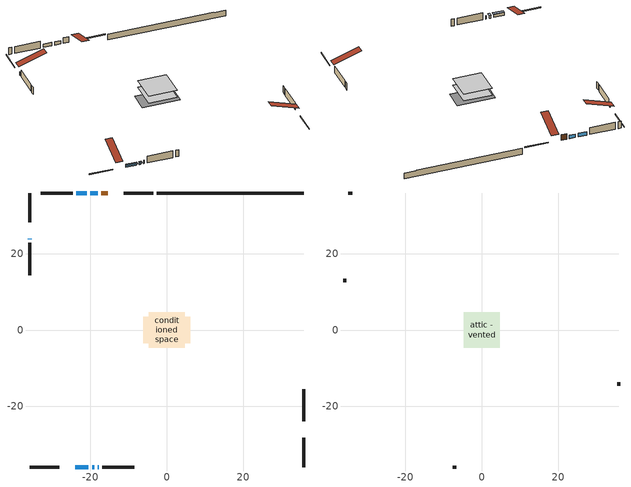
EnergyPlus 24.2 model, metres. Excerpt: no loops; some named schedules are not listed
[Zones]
conditioned space
 floor adiabatic (AdiabaticFloorConstruction): -4.66,-4.66 -4.66,4.66 4.66,4.66 4.66,-4.66 z0.3
 floor foundation (Slab1 construction): -6.2,-3.4 -6.2,3.4 6.2,3.4 6.2,-3.4 z-1.83
 wall outside (RimJoist1 construction): -3.5,35.83 -11.18,35.83 / -35.83,-35.83 -28.15,-35.83 / -35.83,35.83 -35.83,28.15 / 35.83,-35.83 35.83,-28.15 z0.3:0.6
 wall outside (AdiabaticWallConstruction 1): -15.43,35.83 -17.12,35.83 z0.3:2.33
 wall outside (AdiabaticWallConstruction): -18.05,35.83 -19.96,35.83 / -20.88,35.83 -23.68,35.83 / -18.06,-35.83 -17.84,-35.83 / -35.83,23.91 -35.83,23.69 z0.3:1.52; -23.9,-35.83 -20.47,-35.83 / -19.55,-35.83 -18.99,-35.83 z0.3:1.32
 wall outside (Wall1 construction): -24.61,35.83 -32.99,35.83 / -16.91,-35.83 -8.53,-35.83 / -35.83,22.76 -35.83,14.38 / 35.83,-23.9 35.83,-15.52 z0.3:2.74
 wall foundation (FoundationWall1 construction): -2.57,35.83,-1.83 -2.57,35.83,0.3 31.99,35.83,0.3 31.99,35.83,0.16 35.83,35.83,0.16 35.83,35.83,-1.83
 window (WindowConstruction): -18.05,35.83 -19.95,35.83 z0.3:1.52
 window (WindowConstruction 1): -20.88,35.83 -23.68,35.83 z0.3:1.52
 window (WindowConstruction 2): -23.9,-35.83 -20.47,-35.83 z0.3:1.31
 window (WindowConstruction 3): -19.54,-35.83 -18.99,-35.83 z0.3:1.31
 window (WindowConstruction 4): -18.06,-35.83 -17.84,-35.83 z0.3:1.52
 window (WindowConstruction 5): -35.83,23.9 -35.83,23.69 z0.3:1.52
 door (Door): -15.43,35.83 -17.12,35.83 z0.3:2.33
 ceiling adiabatic (AdiabaticFloorConstruction): 4.66,-4.66 4.66,4.66 -4.66,4.66 -4.66,-4.66 z0.3
attic - vented
 floor to conditioned space (Floor1 construction Reversed): -4.66,-4.66 -4.66,4.66 4.66,4.66 4.66,-4.66 z2.74
 wall outside (Wall2 construction): -33.91,35.83 -34.9,35.83 / -7.6,-35.83 -6.62,-35.83 / -35.83,13.45 -35.83,12.46 / 35.83,-14.59 35.83,-13.61 z0.3:2.74
 roof outside (Roof1 construction): -14.5,35.83,2.74 -14.5,26.76,5.76 -12.11,26.76,5.76 -12.11,35.83,2.74; -24.83,-35.83,2.74 -24.83,-26.76,5.76 -27.22,-26.76,5.76 -27.22,-35.83,2.74; -35.83,24.83,2.74 -26.76,24.83,5.76 -26.76,27.22,5.76 -35.83,27.22,2.74; 35.83,-24.83,2.74 26.76,-24.83,5.76 26.76,-27.22,5.76 35.83,-27.22,2.74
shading: -20.41,-35.83 -23.96,-35.83 -23.96,-36.74 -20.41,-36.74 z1.38; -18.93,-35.83 -19.61,-35.83 -19.61,-36.74 -18.93,-36.74 z1.38
[Building]
Building 1: Terrain=Suburbs
[Site:Location]
Windsor AP_ON: Latitude {deg}=42.28; Longitude {deg}=-82.96; Time Zone {hr}=-5; Elevation {m}=190; Keep Site Location Information=Yes
[Site:GroundTemperature:Shallow]
6.34957, 4.46684, 4.31606, 5.20952, 8.79623, 12.3662, 15.4612, 17.4219, 17.5884, 15.9938, 12.9777, 9.51722
[Site:WaterMainsTemperature]
Calculation Method=Schedule; Temperature Schedule=mains temperature schedule
[Material] Roughness=Rough; Thermal Absorptance=0.9
Name | Thickness {m} | Conductivity {W/m-K} | Density {kg/m3} | Specific Heat {J/kg-K} | Solar Absorptance | Visible Absorptance
asphalt or fiberglass shingles | 0.00635 | 0.162714 | 1121.4 | 1465.45 | 0.4 | 0.4
ceiling loosefill ins | 0.254 | 0.0480833 | 16.02 | 1046.75 | 0.7 | 0.7
ceiling stud and cavity | 0.1397 | 0.721226 | 65.682 | 1177.47 | 0.7 | 0.7
concrete 4.0 in. | 0.1016 | 1.803125 | 2242.8 | 837.4 | 0.7 | 0.7
concrete 8.0 in. | 0.2032 | 1.803125 | 2242.8 | 837.4 | 0.7 | 0.7
door material | 0.04445 | 0.053851 | 512.64 | 1214.23 | 0.7 | 0.7
exterior vertical ins | 0.0457286 | 0.029427 | 32.04 | 1214.23 | 0.7 | 0.7
floor covering | 0.0127 | 0.0433444 | 54.468 | 1339.84 | 0.6 | 0.6
floor rigid ins; wall rigid ins | 0.512978 | 0.029427 | 32.04 | 1214.23 | 0.7 | 0.7
floor stud and cavity | 0.1397 | 1.75129 | 37.0049 | 1207.88 | 0.7 | 0.7
furniture material conditioned space 1 | 0.1524 | 0.115458 | 640.8 | 1214.23 | 0.6 | 0.6
gypsum board | 0.0127 | 0.160291 | 801 | 837.4 | 0.6 | 0.6
gypsum board 1 | 0.0127 | 0.160291 | 801 | 837.4 | 0.7 | 0.7
osb sheathing 0.5 in. | 0.0127 | 0.115458 | 512.64 | 1214.23 | 0.7 | 0.7
osb sheathing 0.75 in. | 0.01905 | 0.115458 | 512.64 | 1214.23 | 0.7 | 0.7
osb sheathing 2.0 in. | 0.0508 | 0.115458 | 512.64 | 1214.23 | 0.7 | 0.7
rim joist rigid ins | 0.051816 | 0.029427 | 32.04 | 1214.23 | 0.7 | 0.7
rim joist stud and cavity | 0.0508 | 0.426902 | 125.044 | 1163.47 | 0.6 | 0.6
wall stud and cavity | 0.1397 | 0.0842233 | 139.0536 | 1170.24 | 0.7 | 0.7
wall stud and cavity 1 | 0.0889 | 6.1454 | 50.32683 | 1063.81 | 0.6 | 0.6
wall stud and cavity 2 | 0.0889 | 0.380278 | 52.3479 | 1209.89 | 0.7 | 0.7
wall stud and cavity 3 | 0.0889 | 0.391764 | 83.0341 | 1211.67 | 0.7 | 0.7
wood siding | 0.0254 | 0.102417 | 544.68 | 1172.36 | 0.4 | 0.4
wood siding 1 | 0.00254 | 0.102417 | 544.68 | 1172.36 | 0.4 | 0.4
wood siding 2; wood siding 3; wood siding 4 | 0.0254 | 0.102417 | 544.68 | 1172.36 | 0.7 | 0.7
[WindowMaterial:SimpleGlazingSystem]
Name | U-Factor {W/m2-K} | Solar Heat Gain Coefficient
WindowMaterial | 2.91168 | 0.51
WindowMaterial 1 | 2.1883 | 0.65
WindowMaterial 2 | 2.96562 | 0.43
WindowMaterial 3 | 3.034891 | 0.31
[Construction]
AdiabaticFloorConstruction: floor stud and cavity, floor rigid ins, osb sheathing 0.75 in., floor covering
AdiabaticWallConstruction: wood siding 3, wall rigid ins, wall stud and cavity 2, gypsum board
AdiabaticWallConstruction 1: wood siding 4, wall rigid ins, wall stud and cavity 2, gypsum board
Door: door material
Floor1 construction Reversed: gypsum board, ceiling stud and cavity, ceiling loosefill ins
FoundationWall1 construction: concrete 8.0 in., gypsum board 1
furniture construction conditioned space 1: furniture material conditioned space 1
PartitionWallConstruction: gypsum board, wall stud and cavity 3, gypsum board
RimJoist1 construction: wood siding 2, rim joist rigid ins, osb sheathing 2.0 in., rim joist stud and cavity
Roof1 construction: asphalt or fiberglass shingles
Slab1 construction: concrete 4.0 in.
Wall1 construction: wood siding, osb sheathing 0.5 in., wall stud and cavity, gypsum board
Wall2 construction: wood siding 1, wall stud and cavity 1
WindowConstruction; WindowConstruction 2: WindowMaterial
WindowConstruction 1: WindowMaterial 1
WindowConstruction 3: WindowMaterial 2
WindowConstruction 4; WindowConstruction 5: WindowMaterial 3
[Zone] Multiplier=1; Part of Total Floor Area=Yes
Name | Volume {m3}
attic - vented | 42.5626
conditioned space | 412.6
[Space]
Name | Zone | Volume {m3}
attic - vented 1 | attic - vented | 42.5626
conditioned space 1 | conditioned space | 412.6
[ZoneInfiltration:EffectiveLeakageArea]
infil attic - vented 1: Zone or Space=attic - vented 1; Schedule=Always On Discrete; Effective Air Leakage Area {cm2}=3854.22; Stack Coefficient=0.000379805; Wind Coefficient=1.31674e-05
[ZoneMixing]
whole house fan mix: Zone or Space=attic - vented; Schedule=Always On Continuous; Design Flow Rate Calculation Method=Flow/Zone; Design Flow Rate {m3/s}=0; Source Zone or Space=conditioned space
[SurfaceProperty:ExposedFoundationPerimeter]
Slab1: Exposed Perimeter Calculation Method=TotalExposedPerimeter; Total Exposed Perimeter {m}=38.406
[InternalMass] Zone or ZoneList=conditioned space; Space or SpaceList=conditioned space 1
Name | Construction | Surface Area {m2}
furniture mass conditioned space 1 | furniture construction conditioned space 1 | 68.4398
partition wall mass | PartitionWallConstruction | 171.1
[Lights]
interior lighting: Zone or ZoneList or Space or SpaceList=conditioned space 1; Schedule=interior lighting schedule; Design Level Calculation Method=LightingLevel; Lighting Level {W}=343.2; Return Air Fraction=0; Fraction Radiant=0.6; Fraction Visible=0.2; Fraction Replaceable=1
[People]
occupants: Zone or ZoneList or Space or SpaceList=conditioned space 1; Number of People Schedule=occupants schedule; Number of People Calculation Method=People; Number of People=3; Fraction Radiant=0.314171; Sensible Heat Fraction=0.56303; Activity Level Schedule=occupants activity schedule; Carbon Dioxide Generation Rate {m3/s-W}=0; Enable ASHRAE 55 Comfort Warnings=No; Mean Radiant Temperature Calculation Type=EnclosureAveraged
[ElectricEquipment] Zone or ZoneList or Space or SpaceList=conditioned space 1; Design Level Calculation Method=EquipmentLevel
Name | Schedule | Design Level {W} | Fraction Latent | Fraction Radiant | Fraction Lost
clothes dryer | clothes dryer schedule | 140.772 | 0.015 | 0.081 | 0.85
clothes washer | clothes washer schedule | 32.1985 | 0.03 | 0.162 | 0.7
cooking range | cooking range schedule | 215.147 | 0.08 | 0.432 | 0.2
dishwasher | dishwasher schedule | 66.8632 | 0.3 | 0.18 | 0.4
fridge | fridge schedule | 72.9452 | 0 | 0.6 | 0
mech vent bath fan 0 | mech vent bath fan 0 schedule | 50.2 | 0 | 0 | 1
mech vent bath fan 1 | mech vent bath fan 1 schedule | 50.2 | 0 | 0 | 1
mech vent house fan | mech vent house fan schedule | 0 | 0 | 0 | 1
mech vent house fan cfis | mech vent house fan cfis schedule | 0 | 0 | 0 | 0
mech vent range fan 0 | mech vent range fan 0 schedule | 57 | 0 | 0 | 1
misc plug loads | misc plug loads schedule | 494.7 | 0.045 | 0.513 | 0.1
whole house fan | Always On Discrete | 0 | 0 | 0 | 1
[OtherEquipment] Zone or ZoneList or Space or SpaceList=conditioned space 1; Design Level Calculation Method=EquipmentLevel
Name | Fuel Type | Schedule | Design Level {W} | Fraction Latent | Fraction Radiant | Fraction Lost
clothes dryer 1 | Electricity | clothes dryer schedule | 0 | 0.015 | 0.081 | 0.85
cooking range 1 | Electricity | cooking range schedule | 0 | 0.08 | 0.432 | 0.2
general water use latent | None | general water use schedule | 62.594 | 1 | 0 | 0
general water use sensible | None | general water use schedule | -61.6891 | 0 | 0.6 | 0
mech vent house fan latent load | None | Always On Discrete | 0 | 1 | 0 | 0
mech vent house fan sensible load | None | Always On Discrete | 0 | 0 | 0 | 0
water heater energy adjustment1 | NaturalGas | Always On Discrete | 0.01 | 0 | 0 | 1
[ZoneInfiltration:DesignFlowRate] Zone or ZoneList or Space or SpaceList=conditioned space 1; Schedule=Always On Discrete; Design Flow Rate Calculation Method=Flow/Zone; Design Flow Rate {m3/s}=0
infil flow; natural vent flow; whole house fan flow
[AvailabilityManager:Scheduled]
central ac and furnace airloop Availability Manager: Schedule=Always On Discrete
[Foundation:Kiva]
Foundation Kiva 1: Initial Indoor Air Temperature {C}=18; Wall Height Above Grade {m}=0.300015; Wall Depth Below Slab {m}=0.2032; Custom Block Material Name 1=exterior vertical ins; Custom Block Depth 1 {m}=2.13; Custom Block X Position 1 {m}=0.2159; Custom Block Z Position 1 {m}=0
[Foundation:Kiva:Settings]
Soil Conductivity {W/m-K}=0.849921; Soil Density {kg/m3}=1842.3; Soil Specific Heat {J/kg-K}=418.7; Ground Solar Absorptivity=0.9; Ground Thermal Absorptivity=0.9; Ground Surface Roughness {m}=0.03; Far-Field Width {m}=40; Deep-Ground Boundary Condition=ZeroFlux; Deep-Ground Depth {m}=40; Minimum Cell Dimension {m}=0.2; Maximum Cell Growth Coefficient=3; Simulation Timestep=Timestep
[Exterior:Lights]
exterior lighting: Schedule=exterior lighting schedule; Design Level {W}=75.6
[EnergyManagementSystem:GlobalVariable]
central_ac_and_furnace_airloop_Fan_RTF
infil_program_Qfan
infil_program_Qinf
natural_vent_program_Qnv
natural_vent_program_Qwhf
[EnergyManagementSystem:Sensor]
Name | Output:Variable or Output:Meter Index Key | Output:Variable or Output:Meter
airflow_gain | infil flow | Infiltration Sensible Heat Gain Energy
airflow_gain_1 | natural vent flow | Infiltration Sensible Heat Gain Energy
airflow_gain_2 | whole house fan flow | Infiltration Sensible Heat Gain Energy
airflow_loss | infil flow | Infiltration Sensible Heat Loss Energy
airflow_loss_1 | natural vent flow | Infiltration Sensible Heat Loss Energy
airflow_loss_2 | whole house fan flow | Infiltration Sensible Heat Loss Energy
clg_load_cond |  | Cooling:EnergyTransfer:Zone:CONDITIONED SPACE
clg_sp_s; clg_sp_s_1 | cooling setpoint | Schedule Value
clothes_dryer_exhaust_0_sch_s | clothes dryer exhaust 0 schedule | Schedule Value
cool_season | cooling season schedule | Schedule Value
htg_load_cond |  | Heating:EnergyTransfer:Zone:CONDITIONED SPACE
htg_sp_s; htg_sp_s_1 | heating setpoint | Schedule Value
ig_ee_conv | clothes dryer | Electric Equipment Convective Heating Energy
ig_ee_conv_2 | cooking range | Electric Equipment Convective Heating Energy
ig_ee_conv_4 | fridge | Electric Equipment Convective Heating Energy
ig_ee_conv_5 | misc plug loads | Electric Equipment Convective Heating Energy
ig_ee_conv_6 | whole house fan | Electric Equipment Convective Heating Energy
ig_ee_rad | clothes dryer | Electric Equipment Radiant Heating Energy
ig_ee_rad_2 | cooking range | Electric Equipment Radiant Heating Energy
ig_ee_rad_4 | fridge | Electric Equipment Radiant Heating Energy
ig_ee_rad_5 | misc plug loads | Electric Equipment Radiant Heating Energy
ig_ee_rad_6 | whole house fan | Electric Equipment Radiant Heating Energy
ig_lgt_conv | interior lighting | Lights Convective Heating Energy
ig_lgt_rad | interior lighting | Lights Radiant Heating Energy
ig_lgt_vis | interior lighting | Lights Visible Radiation Heating Energy
ig_oe_conv | clothes dryer 1 | Other Equipment Convective Heating Energy
ig_oe_conv_1 | cooking range 1 | Other Equipment Convective Heating Energy
ig_oe_conv_2 | general water use latent | Other Equipment Convective Heating Energy
ig_oe_conv_3 | general water use sensible | Other Equipment Convective Heating Energy
ig_oe_conv_4 | water heater energy adjustment1 | Other Equipment Convective Heating Energy
ig_oe_rad | clothes dryer 1 | Other Equipment Radiant Heating Energy
ig_oe_rad_1 | cooking range 1 | Other Equipment Radiant Heating Energy
ig_oe_rad_2 | general water use latent | Other Equipment Radiant Heating Energy
ig_oe_rad_3 | general water use sensible | Other Equipment Radiant Heating Energy
ig_oe_rad_4 | water heater energy adjustment1 | Other Equipment Radiant Heating Energy
ig_ppl_conv | occupants | People Convective Heating Energy
ig_ppl_rad | occupants | People Radiant Heating Energy
im_conv | furniture mass conditioned space 1 | Surface Inside Face Convection Heat Gain Energy
im_conv_1 | partition wall mass | Surface Inside Face Convection Heat Gain Energy
im_ig | furniture mass conditioned space 1 | Surface Inside Face Internal Gains Radiation Heat Gain Energy
im_ig_1 | partition wall mass | Surface Inside Face Internal Gains Radiation Heat Gain Energy
im_lgt | furniture mass conditioned space 1 | Surface Inside Face Lights Radiation Heat Gain Energy
im_lgt_1 | partition wall mass | Surface Inside Face Lights Radiation Heat Gain Energy
im_sol | furniture mass conditioned space 1 | Surface Inside Face Solar Radiation Heat Gain Energy
im_sol_1 | partition wall mass | Surface Inside Face Solar Radiation Heat Gain Energy
im_surf | furniture mass conditioned space 1 | Surface Inside Face Net Surface Thermal Radiation Heat Gain Energy
im_surf_1 | partition wall mass | Surface Inside Face Net Surface Thermal Radiation Heat Gain Energy
mech_vent_bath_fan_0_sch_s | mech vent bath fan 0 schedule | Schedule Value
mech_vent_bath_fan_1_sch_s | mech vent bath fan 1 schedule | Schedule Value
mech_vent_range_fan_0_sch_s | mech vent range fan 0 schedule | Schedule Value
mv_conv | mech vent bath fan 0 | Electric Equipment Convective Heating Energy
mv_conv_1 | mech vent bath fan 1 | Electric Equipment Convective Heating Energy
mv_conv_2 | mech vent house fan | Electric Equipment Convective Heating Energy
mv_conv_3 | mech vent house fan cfis | Electric Equipment Convective Heating Energy
mv_conv_4 | mech vent range fan 0 | Electric Equipment Convective Heating Energy
mv_conv_5 | mech vent house fan latent load | Other Equipment Convective Heating Energy
mv_conv_6 | mech vent house fan sensible load | Other Equipment Convective Heating Energy
mv_rad | mech vent bath fan 0 | Electric Equipment Radiant Heating Energy
mv_rad_1 | mech vent bath fan 1 | Electric Equipment Radiant Heating Energy
mv_rad_2 | mech vent house fan | Electric Equipment Radiant Heating Energy
mv_rad_3 | mech vent house fan cfis | Electric Equipment Radiant Heating Energy
mv_rad_4 | mech vent range fan 0 | Electric Equipment Radiant Heating Energy
mv_rad_5 | mech vent house fan latent load | Other Equipment Radiant Heating Energy
mv_rad_6 | mech vent house fan sensible load | Other Equipment Radiant Heating Energy
natural_vent_s | natural vent schedule | Schedule Value
out_pb_s |  | Site Outdoor Air Barometric Pressure
out_wt_s |  | Site Outdoor Air Humidity Ratio
site_vw_s |  | Site Wind Speed
ss_back_out | Window1 | Surface Window Shortwave from Zone Back Out Window Heat Transfer Rate
ss_back_out_1 | Window3 | Surface Window Shortwave from Zone Back Out Window Heat Transfer Rate
ss_back_out_2 | Window4 | Surface Window Shortwave from Zone Back Out Window Heat Transfer Rate
ss_back_out_3 | Window7 | Surface Window Shortwave from Zone Back Out Window Heat Transfer Rate
ss_back_out_4 | Window8 | Surface Window Shortwave from Zone Back Out Window Heat Transfer Rate
ss_back_out_5 | Window9 | Surface Window Shortwave from Zone Back Out Window Heat Transfer Rate
ss_conv | Door1 | Surface Inside Face Convection Heat Gain Energy
ss_conv_1 | Window1 | Surface Inside Face Convection Heat Gain Energy
ss_conv_2 | Window3 | Surface Inside Face Convection Heat Gain Energy
ss_conv_3 | Window4 | Surface Inside Face Convection Heat Gain Energy
ss_conv_4 | Window7 | Surface Inside Face Convection Heat Gain Energy
ss_conv_5 | Window8 | Surface Inside Face Convection Heat Gain Energy
ss_conv_6 | Window9 | Surface Inside Face Convection Heat Gain Energy
ss_ig | Door1 | Surface Inside Face Internal Gains Radiation Heat Gain Energy
ss_ig_1 | Window1 | Surface Inside Face Internal Gains Radiation Heat Gain Energy
ss_ig_2 | Window3 | Surface Inside Face Internal Gains Radiation Heat Gain Energy
ss_ig_3 | Window4 | Surface Inside Face Internal Gains Radiation Heat Gain Energy
ss_ig_4 | Window7 | Surface Inside Face Internal Gains Radiation Heat Gain Energy
ss_ig_5 | Window8 | Surface Inside Face Internal Gains Radiation Heat Gain Energy
ss_ig_6 | Window9 | Surface Inside Face Internal Gains Radiation Heat Gain Energy
ss_lgt | Door1 | Surface Inside Face Lights Radiation Heat Gain Energy
ss_sol | Door1 | Surface Inside Face Solar Radiation Heat Gain Energy
ss_surf | Door1 | Surface Inside Face Net Surface Thermal Radiation Heat Gain Energy
ss_surf_1 | Window1 | Surface Inside Face Net Surface Thermal Radiation Heat Gain Energy
ss_surf_2 | Window3 | Surface Inside Face Net Surface Thermal Radiation Heat Gain Energy
ss_surf_3 | Window4 | Surface Inside Face Net Surface Thermal Radiation Heat Gain Energy
ss_surf_4 | Window7 | Surface Inside Face Net Surface Thermal Radiation Heat Gain Energy
ss_surf_5 | Window8 | Surface Inside Face Net Surface Thermal Radiation Heat Gain Energy
ss_surf_6 | Window9 | Surface Inside Face Net Surface Thermal Radiation Heat Gain Energy
ss_trans_in | Window1 | Surface Window Transmitted Solar Radiation Rate
ss_trans_in_1 | Window3 | Surface Window Transmitted Solar Radiation Rate
ss_trans_in_2 | Window4 | Surface Window Transmitted Solar Radiation Rate
ss_trans_in_3 | Window7 | Surface Window Transmitted Solar Radiation Rate
ss_trans_in_4 | Window8 | Surface Window Transmitted Solar Radiation Rate
ss_trans_in_5 | Window9 | Surface Window Transmitted Solar Radiation Rate
ss_trans_out | Window1 | Surface Inside Face Initial Transmitted Diffuse Transmitted Out Window Solar Radiation Rate
ss_trans_out_1 | Window3 | Surface Inside Face Initial Transmitted Diffuse Transmitted Out Window Solar Radiation Rate
ss_trans_out_2 | Window4 | Surface Inside Face Initial Transmitted Diffuse Transmitted Out Window Solar Radiation Rate
ss_trans_out_3 | Window7 | Surface Inside Face Initial Transmitted Diffuse Transmitted Out Window Solar Radiation Rate
ss_trans_out_4 | Window8 | Surface Inside Face Initial Transmitted Diffuse Transmitted Out Window Solar Radiation Rate
ss_trans_out_5 | Window9 | Surface Inside Face Initial Transmitted Diffuse Transmitted Out Window Solar Radiation Rate
s_conv | Floor1 | Surface Inside Face Convection Heat Gain Energy
s_conv_1 | FoundationWall1 | Surface Inside Face Convection Heat Gain Energy
s_conv_10 | Wall1:180 | Surface Inside Face Convection Heat Gain Energy
s_conv_11 | Wall1:270 | Surface Inside Face Convection Heat Gain Energy
s_conv_12 | Wall1:90 | Surface Inside Face Convection Heat Gain Energy
s_conv_2 | inferred conditioned ceiling | Surface Inside Face Convection Heat Gain Energy
s_conv_3 | inferred conditioned floor | Surface Inside Face Convection Heat Gain Energy
s_conv_4 | RimJoist1:0 | Surface Inside Face Convection Heat Gain Energy
s_conv_5 | RimJoist1:180 | Surface Inside Face Convection Heat Gain Energy
s_conv_6 | RimJoist1:270 | Surface Inside Face Convection Heat Gain Energy
s_conv_7 | RimJoist1:90 | Surface Inside Face Convection Heat Gain Energy
s_conv_8 | Slab1 | Surface Inside Face Convection Heat Gain Energy
s_conv_9 | Wall1:0 | Surface Inside Face Convection Heat Gain Energy
s_ig | Floor1 | Surface Inside Face Internal Gains Radiation Heat Gain Energy
s_ig_1 | FoundationWall1 | Surface Inside Face Internal Gains Radiation Heat Gain Energy
s_ig_10 | Wall1:180 | Surface Inside Face Internal Gains Radiation Heat Gain Energy
s_ig_11 | Wall1:270 | Surface Inside Face Internal Gains Radiation Heat Gain Energy
s_ig_12 | Wall1:90 | Surface Inside Face Internal Gains Radiation Heat Gain Energy
s_ig_2 | inferred conditioned ceiling | Surface Inside Face Internal Gains Radiation Heat Gain Energy
s_ig_3 | inferred conditioned floor | Surface Inside Face Internal Gains Radiation Heat Gain Energy
s_ig_4 | RimJoist1:0 | Surface Inside Face Internal Gains Radiation Heat Gain Energy
s_ig_5 | RimJoist1:180 | Surface Inside Face Internal Gains Radiation Heat Gain Energy
s_ig_6 | RimJoist1:270 | Surface Inside Face Internal Gains Radiation Heat Gain Energy
s_ig_7 | RimJoist1:90 | Surface Inside Face Internal Gains Radiation Heat Gain Energy
s_ig_8 | Slab1 | Surface Inside Face Internal Gains Radiation Heat Gain Energy
s_ig_9 | Wall1:0 | Surface Inside Face Internal Gains Radiation Heat Gain Energy
s_lgt | Floor1 | Surface Inside Face Lights Radiation Heat Gain Energy
s_lgt_1 | FoundationWall1 | Surface Inside Face Lights Radiation Heat Gain Energy
s_lgt_10 | Wall1:180 | Surface Inside Face Lights Radiation Heat Gain Energy
s_lgt_11 | Wall1:270 | Surface Inside Face Lights Radiation Heat Gain Energy
s_lgt_12 | Wall1:90 | Surface Inside Face Lights Radiation Heat Gain Energy
s_lgt_2 | inferred conditioned ceiling | Surface Inside Face Lights Radiation Heat Gain Energy
s_lgt_3 | inferred conditioned floor | Surface Inside Face Lights Radiation Heat Gain Energy
s_lgt_4 | RimJoist1:0 | Surface Inside Face Lights Radiation Heat Gain Energy
s_lgt_5 | RimJoist1:180 | Surface Inside Face Lights Radiation Heat Gain Energy
s_lgt_6 | RimJoist1:270 | Surface Inside Face Lights Radiation Heat Gain Energy
s_lgt_7 | RimJoist1:90 | Surface Inside Face Lights Radiation Heat Gain Energy
s_lgt_8 | Slab1 | Surface Inside Face Lights Radiation Heat Gain Energy
s_lgt_9 | Wall1:0 | Surface Inside Face Lights Radiation Heat Gain Energy
s_sol | Floor1 | Surface Inside Face Solar Radiation Heat Gain Energy
s_sol_1 | FoundationWall1 | Surface Inside Face Solar Radiation Heat Gain Energy
s_sol_10 | Wall1:180 | Surface Inside Face Solar Radiation Heat Gain Energy
s_sol_11 | Wall1:270 | Surface Inside Face Solar Radiation Heat Gain Energy
s_sol_12 | Wall1:90 | Surface Inside Face Solar Radiation Heat Gain Energy
s_sol_2 | inferred conditioned ceiling | Surface Inside Face Solar Radiation Heat Gain Energy
s_sol_3 | inferred conditioned floor | Surface Inside Face Solar Radiation Heat Gain Energy
s_sol_4 | RimJoist1:0 | Surface Inside Face Solar Radiation Heat Gain Energy
s_sol_5 | RimJoist1:180 | Surface Inside Face Solar Radiation Heat Gain Energy
s_sol_6 | RimJoist1:270 | Surface Inside Face Solar Radiation Heat Gain Energy
s_sol_7 | RimJoist1:90 | Surface Inside Face Solar Radiation Heat Gain Energy
s_sol_8 | Slab1 | Surface Inside Face Solar Radiation Heat Gain Energy
s_sol_9 | Wall1:0 | Surface Inside Face Solar Radiation Heat Gain Energy
s_surf | Floor1 | Surface Inside Face Net Surface Thermal Radiation Heat Gain Energy
s_surf_1 | FoundationWall1 | Surface Inside Face Net Surface Thermal Radiation Heat Gain Energy
s_surf_10 | Wall1:180 | Surface Inside Face Net Surface Thermal Radiation Heat Gain Energy
s_surf_11 | Wall1:270 | Surface Inside Face Net Surface Thermal Radiation Heat Gain Energy
s_surf_12 | Wall1:90 | Surface Inside Face Net Surface Thermal Radiation Heat Gain Energy
s_surf_2 | inferred conditioned ceiling | Surface Inside Face Net Surface Thermal Radiation Heat Gain Energy
s_surf_3 | inferred conditioned floor | Surface Inside Face Net Surface Thermal Radiation Heat Gain Energy
s_surf_4 | RimJoist1:0 | Surface Inside Face Net Surface Thermal Radiation Heat Gain Energy
s_surf_5 | RimJoist1:180 | Surface Inside Face Net Surface Thermal Radiation Heat Gain Energy
s_surf_6 | RimJoist1:270 | Surface Inside Face Net Surface Thermal Radiation Heat Gain Energy
s_surf_7 | RimJoist1:90 | Surface Inside Face Net Surface Thermal Radiation Heat Gain Energy
s_surf_8 | Slab1 | Surface Inside Face Net Surface Thermal Radiation Heat Gain Energy
s_surf_9 | Wall1:0 | Surface Inside Face Net Surface Thermal Radiation Heat Gain Energy
[EnergyManagementSystem:Actuator]
Name | Actuated Component Unique | Actuated Component Type | Actuated Component Control Type
fridge_schedule_act | fridge schedule | Schedule:Constant | Schedule Value
infil_flow_act | infil flow | Zone Infiltration | Air Exchange Flow Rate
mech_vent_house_fan_cfis_act | mech vent house fan cfis | ElectricEquipment | Electricity Rate
mech_vent_house_fan_latent_load_act | mech vent house fan latent load | OtherEquipment | Power Level
mech_vent_house_fan_sensible_load_act | mech vent house fan sensible load | OtherEquipment | Power Level
natural_vent_flow_act | natural vent flow | Zone Infiltration | Air Exchange Flow Rate
water_heater_ec_adj_act | water heater energy adjustment1 | OtherEquipment | Power Level
whole_house_fan_act | whole house fan | ElectricEquipment | Electricity Rate
whole_house_fan_flow_act | whole house fan flow | Zone Infiltration | Air Exchange Flow Rate
